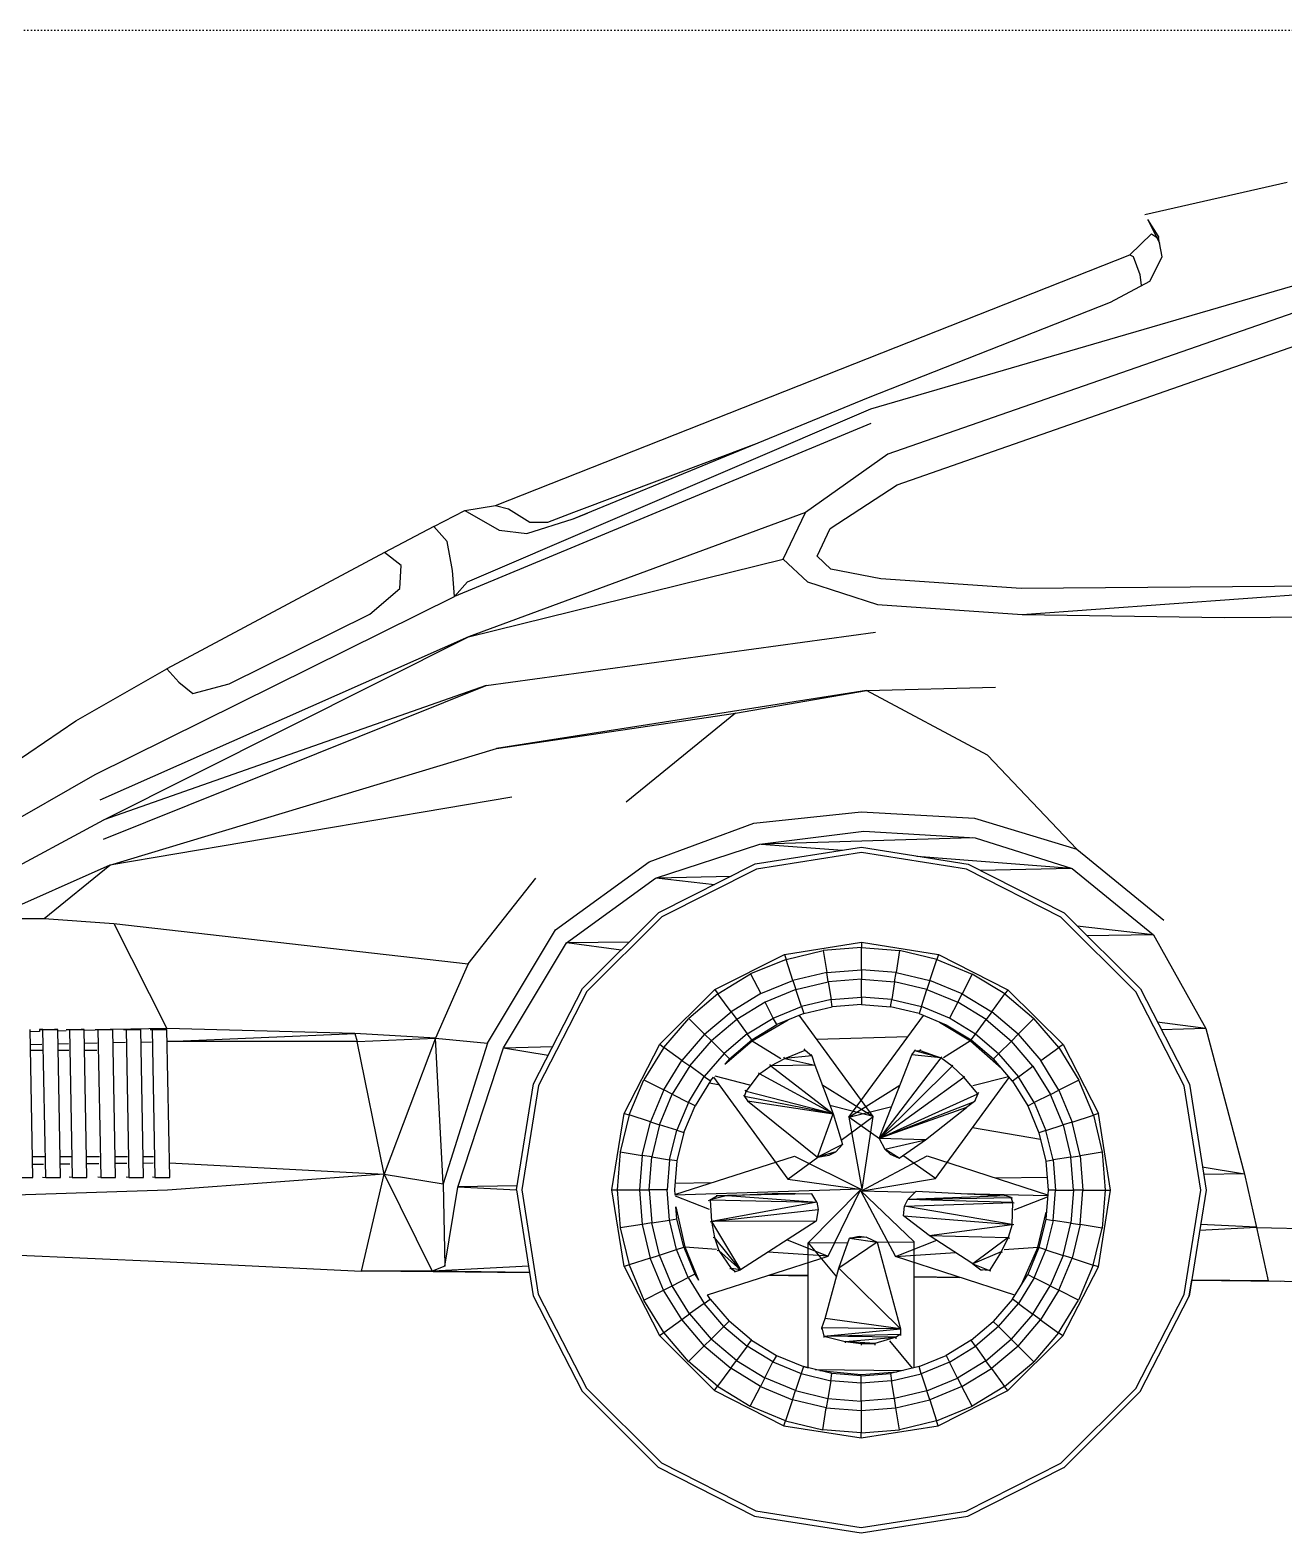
# Model space of a CAD drawing. Header units: millimetres. Extents: x 85290 to 188623, y -54691 to 10726.
# Drawn here: x 97866 to 99019, y -11387 to -10005 of the extents above; entities that cross this region are included whole.
import ezdxf

# ---------------------------------------------------------------- set-up
doc = ezdxf.new("R2010")
doc.units = ezdxf.units.MM
doc.linetypes.add('ACAD_ISO07W100', pattern=[3, 0, -3])
doc.linetypes.add('ELGO_LTYPE0', pattern=[0])
doc.layers.add('AUTO', color=150, linetype='Continuous')
doc.layers.add('RAZMER', color=5, linetype='Continuous')

# ---------------------------------------------------------------- blocks, each defined once
blk = doc.blocks.new('a_43')
at = {"color": 0, "linetype": 'ELGO_LTYPE0'}
for p, q in [((-109.597635, 68.056008), (-102.258491, 69.725928)), ((-109.450006, 67.797804), (-108.844137, 66.575342)), ((-108.916902, 66.958058), (-109.450006, 67.797804)), ((-110.372162, 65.9688), (-109.26857, 67.054152)), ((-109.26857, 67.054152), (-108.99601, 66.881788)), ((-108.916902, 66.958058), (-108.890724, 66.886964)), ((-108.709955, 65.870166), (-108.916902, 66.958058)), ((-143.099975, 53.027493), (-110.372162, 65.9688)), ((-110.372162, 65.9688), (-110.201168, 65.877688)), ((-110.201168, 65.877688), (-109.867096, 64.954543)), ((-109.353495, 64.616555), (-108.709955, 65.870166)), ((-123.738193, 58.018994), (-99.722957, 65.031788)), ((-111.380291, 63.530517), (-109.353495, 64.616555)), ((-109.867096, 64.954543), (-109.786606, 64.384425)), ((-99.618864, 63.77964), (-122.863483, 55.680418)), ((-123.869133, 58.60464), (-111.380291, 63.530517)), ((-122.381449, 54.093802), (-99.74122, 62.025928)), ((-139.103508, 52.343309), (-123.869133, 58.60464)), ((-144.559097, 49.086183), (-123.738193, 58.018994)), ((-123.738193, 57.26763), (-145.229483, 48.334813)), ((-139.067078, 52.67837), (-129.642963, 56.231594)), ((-122.863483, 55.680418), (-127.118921, 52.67427)), ((-125.844335, 51.83931), (-122.381449, 54.093802)), ((-146.294546, 51.942044), (-144.695425, 52.777004)), ((-144.695425, 52.777004), (-143.099975, 53.027493)), ((-144.695425, 52.777004), (-142.924213, 51.761085)), ((-143.099975, 53.027493), (-142.434168, 52.853173)), ((-142.434168, 52.853173), (-141.342783, 52.178758)), ((-127.118921, 52.67427), (-144.497061, 46.246243)), ((-141.489935, 51.59263), (-139.103508, 52.343309)), ((-141.342783, 52.178758), (-140.402031, 52.177882)), ((-140.402031, 52.177882), (-139.067078, 52.67837)), ((-139.103508, 52.343309), (-138.355541, 52.634037)), ((-128.270006, 50.252491), (-127.118921, 52.67427)), ((-146.294546, 51.942044), (-148.826074, 50.606203)), ((-145.599699, 51.179051), (-146.294546, 51.942044)), ((-142.924213, 51.761085), (-141.489935, 51.59263)), ((-126.503515, 50.419676), (-125.844335, 51.83931)), ((-148.826074, 50.606203), (-160.060739, 44.594777)), ((-147.966814, 49.92671), (-148.826074, 50.606203)), ((-145.319319, 49.672216), (-145.599699, 51.179051)), ((-148.037767, 48.754835), (-147.966814, 49.92671)), ((-145.229483, 48.334813), (-145.319319, 49.672216)), ((-144.497061, 46.246243), (-128.270006, 50.252491)), ((-128.270006, 50.252491), (-127.004671, 49.08306)), ((-125.801468, 49.75161), (-126.503515, 50.419676)), ((-123.224401, 49.25015), (-125.801468, 49.75161)), ((-145.229483, 48.334813), (-144.559097, 49.086183)), ((-127.004671, 49.08306), (-123.390055, 47.913426)), ((-115.981912, 48.748583), (-123.224401, 49.25015)), ((-95.02697, 48.914796), (-115.981912, 48.748583)), ((-115.930939, 47.411865), (-95.02697, 48.914796)), ((-163.75761, 39.152098), (-145.229483, 48.334813)), ((-149.597072, 47.418213), (-148.037767, 48.754835)), ((-156.842184, 43.82847), (-149.597072, 47.418213)), ((-123.390055, 47.913426), (-115.930939, 47.411865)), ((-115.930939, 47.411865), (-105.515432, 47.244287)), ((-105.515432, 47.244287), (-93.650675, 47.327489)), ((-144.497061, 46.246243), (-163.526344, 37.814111)), ((-163.306236, 36.810499), (-144.497061, 46.246243)), ((-143.583298, 43.739992), (-123.500872, 46.493602)), ((-164.760637, 41.922998), (-160.060739, 44.594777)), ((-160.060739, 44.594777), (-159.444046, 43.915677)), ((-163.338089, 35.806787), (-143.583298, 43.739992)), ((-143.583298, 43.739992), (-163.306236, 36.810499)), ((-159.444046, 43.915677), (-158.725691, 43.328273)), ((-158.725691, 43.328273), (-156.842184, 43.82847)), ((-123.963976, 43.485403), (-143.056631, 40.480518)), ((-130.730581, 42.316556), (-123.963976, 43.485403)), ((-123.963976, 43.485403), (-117.305565, 43.652004)), ((-117.721271, 40.143704), (-123.963976, 43.485403)), ((-174.096775, 35.577589), (-164.760637, 41.922998)), ((-143.056631, 40.480518), (-130.730581, 42.316556)), ((-130.730581, 42.316556), (-136.3657, 37.722999)), ((-163.007307, 34.469777), (-143.056631, 40.480518)), ((-113.112974, 35.299754), (-117.721271, 40.143704)), ((-173.049021, 33.809131), (-163.75761, 39.152098)), ((-142.272091, 37.97456), (-163.007307, 34.469777)), ((-172.933292, 31.634521), (-163.306236, 36.810499)), ((-135.186243, 34.632176), (-129.784584, 36.635697)), ((-129.784584, 36.635697), (-124.243545, 37.220168)), ((-124.243545, 37.220168), (-118.385267, 36.886084)), ((-118.385267, 36.886084), (-113.112974, 35.299754)), ((-129.463768, 35.550439), (-124.107695, 36.218309)), ((-129.328537, 35.567337), (-118.515444, 35.89282)), ((-124.107695, 36.218309), (-118.367576, 35.884231)), ((-118.367576, 35.884231), (-113.347149, 34.297901)), ((-134.847832, 33.797413), (-129.463768, 35.550439)), ((-129.715824, 34.527785), (-124.219227, 35.390091)), ((-124.226093, 35.11411), (-129.638195, 34.265089)), ((-129.400587, 35.558349), (-125.207329, 35.232472)), ((-118.81504, 34.258646), (-124.226093, 35.11411)), ((-124.219227, 35.390091), (-118.723726, 34.52124)), ((-121.361446, 34.933645), (-113.401651, 34.315091)), ((-113.112974, 35.299754), (-108.627033, 31.62632)), ((-163.007307, 34.469777), (-169.188881, 31.715286)), ((-166.400766, 31.714404), (-163.007307, 34.469777)), ((-140.018844, 31.125635), (-135.186243, 34.632176)), ((-134.675693, 32.018459), (-129.715824, 34.527785)), ((-129.638195, 34.265089), (-134.521675, 31.794387)), ((-113.934564, 31.782132), (-118.81504, 34.258646)), ((-118.723726, 34.52124), (-113.766909, 32.006007)), ((-118.104219, 34.200048), (-113.385439, 34.310013)), ((-113.347149, 34.297901), (-109.164429, 30.874854)), ((-144.522047, 29.373926), (-141.033792, 33.798778)), ((-139.446068, 30.457813), (-134.847832, 33.797413)), ((-134.819412, 33.806688), (-131.81591, 33.464944)), ((-134.806538, 33.81089), (-130.954695, 33.900636)), ((-138.619709, 28.104198), (-134.682035, 32.014847)), ((-134.682035, 32.014847), (-134.675693, 32.018459)), ((-113.766909, 32.006007), (-113.771105, 32.000196)), ((-113.766909, 32.006007), (-109.833908, 28.090674)), ((-169.188881, 31.715286), (-166.400766, 31.714404)), ((-166.400766, 31.714404), (-162.803697, 31.463236)), ((-162.803697, 31.463236), (-144.522047, 29.373926)), ((-162.803697, 31.463236), (-160.069513, 26.036084)), ((-143.518162, 25.281692), (-140.018844, 31.125635)), ((-134.521675, 31.794387), (-138.398743, 27.943897)), ((-110.062122, 27.927005), (-113.934564, 31.782132)), ((-113.09247, 31.334621), (-109.182691, 30.88975)), ((-142.694425, 25.031298), (-139.446068, 30.457813)), ((-139.43162, 30.468309), (-136.619139, 30.091017)), ((-139.428711, 30.470461), (-136.192179, 30.515087)), ((-128.203297, 29.863137), (-124.228907, 30.486619)), ((-124.228907, 30.486619), (-120.255184, 29.858303)), ((-124.228907, 30.486619), (-124.228907, 30.214554)), ((-112.595987, 30.840379), (-109.179878, 30.887502)), ((-109.164429, 30.874854), (-106.456041, 26.032621)), ((-131.789636, 28.04873), (-128.203297, 29.863137)), ((-128.118849, 29.60425), (-129.944038, 28.853714)), ((-128.203297, 29.863137), (-128.118849, 29.60425)), ((-128.118849, 29.60425), (-126.197958, 30.061668)), ((-127.764368, 28.516752), (-128.118849, 29.60425)), ((-124.228907, 30.214554), (-126.197958, 30.061668)), ((-126.197958, 30.061668), (-126.018858, 28.932327)), ((-124.230099, 29.071289), (-124.228907, 30.214554)), ((-124.228907, 30.214554), (-122.259951, 30.059278)), ((-122.259951, 30.059278), (-122.440433, 28.930223)), ((-120.339727, 29.599559), (-122.259951, 30.059278)), ((-120.695495, 28.512502), (-120.339727, 29.599559)), ((-120.255184, 29.858303), (-120.339727, 29.599559)), ((-120.339727, 29.599559), (-118.515444, 28.846925)), ((-120.255184, 29.858303), (-116.67099, 28.039652)), ((-144.522047, 29.373926), (-146.195602, 25.533593)), ((-131.628799, 27.828467), (-129.944038, 28.853714)), ((-129.944038, 28.853714), (-129.422951, 27.834719)), ((-126.018858, 28.932327), (-127.764368, 28.516752)), ((-126.018858, 28.932327), (-124.230099, 29.071289)), ((-125.940513, 28.449219), (-126.018858, 28.932327)), ((-122.440433, 28.930223), (-124.230099, 29.071289)), ((-124.230099, 29.071289), (-124.228907, 28.582227)), ((-122.516203, 28.447217), (-122.440433, 28.930223)), ((-122.440433, 28.930223), (-120.695495, 28.512502)), ((-118.515444, 28.846925), (-119.037676, 27.828515)), ((-116.831827, 27.81958), (-118.515444, 28.846925)), ((-141.149998, 23.174852), (-138.619709, 28.104198)), ((-138.398743, 27.943897), (-140.890026, 23.09038)), ((-134.636927, 25.221044), (-131.789636, 28.04873)), ((-131.789636, 28.04873), (-131.628799, 27.828467)), ((-129.422951, 27.834719), (-127.764368, 28.516752)), ((-127.610826, 28.051513), (-129.198027, 27.398878)), ((-127.764368, 28.516752), (-127.610826, 28.051513)), ((-127.610826, 28.051513), (-125.940513, 28.449219)), ((-127.323627, 27.17129), (-127.610826, 28.051513)), ((-124.228907, 28.582227), (-125.940513, 28.449219)), ((-125.940513, 28.449219), (-125.795317, 27.535206)), ((-124.228907, 28.582227), (-122.516203, 28.447217)), ((-124.228907, 27.656883), (-124.228907, 28.582227)), ((-122.516203, 28.447217), (-122.66202, 27.533352)), ((-120.846462, 28.047508), (-122.516203, 28.447217)), ((-121.134186, 27.16763), (-120.846462, 28.047508)), ((-120.695495, 28.512502), (-120.846462, 28.047508)), ((-120.846462, 28.047508), (-119.260073, 27.392972)), ((-119.037676, 27.828515), (-120.695495, 28.512502)), ((-116.67099, 28.039652), (-116.831827, 27.81958)), ((-116.67099, 28.039652), (-113.827133, 25.208592)), ((-107.576656, 23.070508), (-110.062122, 27.927005)), ((-109.833908, 28.090674), (-109.84025, 28.086233)), ((-109.833908, 28.090674), (-107.309675, 23.1583)), ((-131.628799, 27.828467), (-133.131647, 26.553762)), ((-130.954695, 26.903075), (-131.628799, 27.828467)), ((-129.422951, 27.834719), (-130.954695, 26.903075)), ((-129.198027, 27.398878), (-130.663061, 26.507372)), ((-128.775883, 26.574123), (-129.198027, 27.398878)), ((-128.775883, 26.574123), (-127.323627, 27.17129)), ((-125.795317, 27.535206), (-127.323627, 27.17129)), ((-127.323627, 27.17129), (-127.203894, 26.809669)), ((-127.203894, 26.809669), (-125.734091, 27.159667)), ((-125.795317, 27.535206), (-124.228907, 27.656883)), ((-125.734091, 27.159667), (-125.795317, 27.535206)), ((-124.227238, 27.276659), (-125.734091, 27.159667)), ((-124.228907, 27.656883), (-124.227238, 27.276659)), ((-122.66202, 27.533352), (-124.228907, 27.656883)), ((-124.227238, 27.276659), (-122.720623, 27.157861)), ((-122.720623, 27.157861), (-122.66202, 27.533352)), ((-121.251154, 26.806152), (-122.720623, 27.157861)), ((-122.66202, 27.533352), (-121.134186, 27.16763)), ((-121.134186, 27.16763), (-121.251154, 26.806152)), ((-119.682598, 26.568705), (-121.134186, 27.16763)), ((-119.260073, 27.392972), (-119.682598, 26.568705)), ((-119.260073, 27.392972), (-119.037676, 27.828515)), ((-117.796087, 26.499659), (-119.260073, 27.392972)), ((-119.037676, 27.828515), (-117.507887, 26.89507)), ((-117.507887, 26.89507), (-116.831827, 27.81958)), ((-116.831827, 27.81958), (-115.330553, 26.543164)), ((-134.415436, 25.06094), (-133.131647, 26.553762)), ((-133.131647, 26.553762), (-132.31945, 25.744778)), ((-132.31945, 25.744778), (-130.954695, 26.903075)), ((-130.663061, 26.507372), (-131.969833, 25.398928)), ((-130.954695, 26.903075), (-130.663061, 26.507372)), ((-130.663061, 26.507372), (-130.116415, 25.758398)), ((-130.116415, 25.758398), (-128.775883, 26.574123)), ((-129.858589, 25.406742), (-128.014374, 26.476419)), ((-128.600597, 26.235354), (-128.775883, 26.574123)), ((-127.203894, 26.809669), (-128.600597, 26.235354)), ((-123.625755, 21.496826), (-127.432203, 26.715773)), ((-124.869728, 21.453518), (-121.024322, 26.712549)), ((-121.251154, 26.806152), (-119.855165, 26.230127)), ((-118.343067, 25.75137), (-119.682598, 26.568705)), ((-118.343067, 25.75137), (-117.796087, 26.499659)), ((-117.507887, 26.89507), (-117.796087, 26.499659)), ((-117.796087, 26.499659), (-116.490602, 25.389701)), ((-116.143751, 25.73511), (-117.507887, 26.89507)), ((-115.330553, 26.543164), (-116.143751, 25.73511)), ((-114.048529, 25.04878), (-115.330553, 26.543164)), ((-108.967876, 26.382083), (-106.463671, 26.046193)), ((-166.977644, 18.353176), (-167.120695, 25.987452)), ((-167.118835, 25.887501), (-166.632891, 25.897753)), ((-166.457605, 25.987452), (-166.634655, 25.989306)), ((-166.634655, 25.989306), (-166.382599, 25.989306)), ((-166.634655, 25.989306), (-166.632891, 25.878763)), ((-166.457605, 25.987452), (-165.694809, 25.987405)), ((-166.314554, 18.353176), (-166.457605, 25.987452)), ((-165.694809, 25.987405), (-165.865803, 25.989211)), ((-165.551758, 18.353176), (-165.694809, 25.987405)), ((-165.693569, 25.91753), (-165.254688, 25.926811)), ((-165.254688, 25.989115), (-165.090895, 25.987405)), ((-165.090895, 25.987405), (-164.328146, 25.987405)), ((-165.090895, 25.987405), (-164.947843, 18.353176)), ((-164.328146, 25.987405), (-164.482832, 25.989014)), ((-164.185047, 18.353176), (-164.328146, 25.987405)), ((-164.328146, 25.946337), (-163.762379, 25.958252)), ((-163.762379, 25.988919), (-163.61599, 25.987405)), ((-163.61599, 25.987405), (-162.853241, 25.987405)), ((-163.61599, 25.987405), (-163.472938, 18.353128)), ((-162.853241, 25.987405), (-162.990522, 25.988817)), ((-160.069513, 26.036084), (-162.853241, 25.977391)), ((-162.710142, 18.353128), (-162.853241, 25.987405)), ((-162.295818, 25.98877), (-162.166691, 25.987405)), ((-162.166691, 25.987405), (-161.403894, 25.987357)), ((-162.166691, 25.987405), (-162.02364, 18.353128)), ((-161.403894, 25.987357), (-161.521006, 25.988573)), ((-161.260843, 18.353128), (-161.403894, 25.987357)), ((-160.931349, 25.988477), (-160.82344, 25.987357)), ((-160.82344, 25.987357), (-160.060739, 25.987357)), ((-160.82344, 25.987357), (-160.680389, 18.353128)), ((-160.060739, 25.987357), (-160.159063, 25.988382)), ((-150.365209, 25.784719), (-160.069513, 26.036084)), ((-159.917593, 18.353075), (-160.060739, 25.987357)), ((-160.033321, 25.367385), (-150.365209, 25.784719)), ((-150.365209, 25.784719), (-150.250006, 25.367093)), ((-146.195602, 25.533593), (-150.365209, 25.784719)), ((-132.31945, 25.744778), (-133.486128, 24.388236)), ((-131.969833, 25.398928), (-132.31945, 25.744778)), ((-130.116415, 25.758398), (-131.312084, 24.744141)), ((-129.889822, 25.450784), (-130.116415, 25.758398)), ((-129.889822, 25.450784), (-128.600597, 26.235354)), ((-126.538181, 25.489944), (-121.822929, 25.620311)), ((-120.194626, 26.370215), (-118.599987, 25.400001)), ((-119.855165, 26.230127), (-118.566894, 25.444043)), ((-119.086408, 25.69595), (-118.984365, 25.698781)), ((-118.566894, 25.444043), (-118.343067, 25.75137)), ((-117.148638, 24.735695), (-118.343067, 25.75137)), ((-116.490602, 25.389701), (-116.143751, 25.73511)), ((-116.143751, 25.73511), (-114.978695, 24.377197)), ((-108.762789, 25.981396), (-106.463671, 26.044971)), ((-106.456041, 26.032621), (-104.45714, 18.519288)), ((-167.106247, 25.217724), (-166.513872, 25.230277)), ((-167.100477, 24.911278), (-166.476583, 24.911332)), ((-165.680933, 25.247902), (-165.13915, 25.259376)), ((-165.674686, 24.91138), (-165.117264, 24.91138)), ((-164.314842, 25.27681), (-163.655853, 25.290722)), ((-164.308023, 24.911427), (-163.682032, 24.911475)), ((-162.840509, 25.308007), (-162.198067, 25.321585)), ((-161.391783, 25.338626), (-160.846948, 25.350147)), ((-160.049009, 25.367039), (-160.033321, 25.367385)), ((-150.250006, 25.367093), (-160.033321, 25.367385)), ((-150.250006, 25.367093), (-146.195602, 25.533593)), ((-148.853493, 18.520898), (-150.250006, 25.367093)), ((-146.195602, 25.533593), (-148.853493, 18.520898)), ((-146.195602, 25.533593), (-143.518162, 25.281692)), ((-145.803308, 18.018705), (-146.195602, 25.533593)), ((-143.518162, 25.281692), (-145.803308, 18.018705)), ((-145.045519, 17.851859), (-142.694425, 25.031298)), ((-142.687893, 25.043458), (-140.154886, 25.113475)), ((-142.687893, 25.04214), (-140.392208, 24.651176)), ((-136.466408, 21.65674), (-134.636927, 25.221044)), ((-134.415436, 25.06094), (-135.448837, 23.38677)), ((-134.636927, 25.221044), (-134.415436, 25.06094)), ((-133.486128, 24.388236), (-134.415436, 25.06094)), ((-133.086204, 24.10078), (-131.969833, 25.398928)), ((-131.969833, 25.398928), (-131.312084, 24.744141)), ((-131.274986, 24.202102), (-129.858589, 25.406742)), ((-131.039762, 24.47539), (-129.889822, 25.450784)), ((-129.955053, 25.395459), (-129.869032, 25.397855)), ((-129.858589, 25.406742), (-128.379488, 24.478906)), ((-128.179502, 24.495316), (-127.134466, 24.916703)), ((-127.134466, 24.916703), (-127.180481, 24.979883)), ((-127.134466, 24.916703), (-126.791525, 24.631888)), ((-121.635342, 24.672365), (-121.476078, 24.890184)), ((-121.476078, 24.890184), (-121.431446, 24.952394)), ((-121.476078, 24.890184), (-121.203422, 24.892777)), ((-120.127058, 24.513674), (-121.476078, 24.890184)), ((-121.203422, 24.892777), (-121.157789, 24.956352)), ((-121.203422, 24.892777), (-120.127058, 24.513674)), ((-118.599987, 25.400001), (-119.997263, 24.52051)), ((-118.599987, 25.400001), (-117.001486, 23.981541)), ((-118.566894, 25.444043), (-117.418146, 24.467236)), ((-116.490602, 25.389701), (-117.148638, 24.735695)), ((-115.375757, 24.090236), (-116.490602, 25.389701)), ((-114.978695, 24.377197), (-114.048529, 25.04878)), ((-113.827133, 25.208592), (-114.048529, 25.04878)), ((-114.048529, 25.04878), (-113.017177, 23.373389)), ((-113.827133, 25.208592), (-112.001848, 21.64219)), ((-134.425115, 22.866946), (-133.486128, 24.388236)), ((-133.086204, 24.10078), (-133.984756, 22.644973)), ((-133.486128, 24.388236), (-133.086204, 24.10078)), ((-132.333898, 23.556399), (-133.086204, 24.10078)), ((-131.312084, 24.744141), (-132.333898, 23.556399)), ((-131.312084, 24.744141), (-131.039762, 24.47539)), ((-131.039762, 24.47539), (-131.274986, 24.202102)), ((-129.4837, 23.687404), (-128.907728, 24.10298)), ((-128.907728, 24.10298), (-128.956032, 24.169338)), ((-128.907728, 24.10298), (-128.179502, 24.495316)), ((-126.638269, 24.143654), (-128.907728, 24.10298)), ((-128.907728, 24.10298), (-125.687981, 21.635598)), ((-128.179502, 24.495316), (-128.227234, 24.560791)), ((-126.791525, 24.631888), (-128.179502, 24.495316)), ((-128.179502, 24.495316), (-126.638269, 24.143654)), ((-126.834774, 24.691409), (-126.791525, 24.631888)), ((-126.791525, 24.631888), (-126.638269, 24.143654)), ((-126.638269, 24.143654), (-125.687981, 21.635598)), ((-123.305082, 20.352834), (-121.635342, 24.672365)), ((-120.127058, 24.513674), (-123.305082, 20.352834)), ((-123.305082, 20.352834), (-119.551563, 24.097413)), ((-121.635342, 24.672365), (-121.592474, 24.732274)), ((-120.127058, 24.513674), (-121.635342, 24.672365)), ((-120.07947, 24.580032), (-120.127058, 24.513674)), ((-119.551563, 24.097413), (-120.127058, 24.513674)), ((-119.551563, 24.097413), (-119.504022, 24.163771)), ((-118.951273, 23.529983), (-119.551563, 24.097413)), ((-117.418146, 24.467236), (-117.148638, 24.735695)), ((-116.437101, 23.323733), (-117.418146, 24.467236)), ((-117.148638, 24.735695), (-116.128588, 23.546731)), ((-116.128588, 23.546731), (-115.375757, 24.090236)), ((-115.375757, 24.090236), (-114.479113, 22.633398)), ((-114.041614, 22.854787), (-114.978695, 24.377197)), ((-136.20615, 21.572465), (-135.448837, 23.38677)), ((-135.448837, 23.38677), (-134.425115, 22.866946)), ((-133.155775, 22.224367), (-132.333898, 23.556399)), ((-132.022285, 23.333055), (-132.813072, 22.051954)), ((-132.333898, 23.556399), (-132.022285, 23.333055)), ((-132.022285, 23.333055), (-131.862688, 23.518753)), ((-131.862688, 23.518753), (-128.024006, 18.255961)), ((-131.797838, 23.594236), (-130.007696, 23.134816)), ((-130.179024, 22.786474), (-129.4837, 23.687404)), ((-129.4837, 23.687404), (-129.532051, 23.753762)), ((-125.687981, 21.635598), (-129.4837, 23.687404)), ((-123.305082, 20.352834), (-118.951273, 23.529983)), ((-120.410919, 18.295509), (-116.597462, 23.510695)), ((-118.951273, 23.529983), (-118.9044, 23.595411)), ((-118.225193, 22.671777), (-118.951273, 23.529983)), ((-118.476152, 23.086327), (-116.636515, 23.556155)), ((-116.128588, 23.546731), (-116.437101, 23.323733)), ((-116.437101, 23.323733), (-115.64784, 22.041702)), ((-115.307999, 22.213721), (-116.128588, 23.546731)), ((-113.017177, 23.373389), (-114.041614, 22.854787)), ((-112.262106, 21.558201), (-113.017177, 23.373389)), ((-142.02528, 17.709082), (-141.149998, 23.174852)), ((-140.890026, 23.09038), (-141.751861, 17.708695)), ((-134.425115, 22.866946), (-135.113287, 21.218264)), ((-134.643268, 21.067381), (-133.984756, 22.644973)), ((-133.984756, 22.644973), (-134.425115, 22.866946)), ((-133.984756, 22.644973), (-133.155775, 22.224367)), ((-132.082224, 23.23584), (-131.595802, 23.152977)), ((-130.306148, 22.590089), (-130.260849, 22.527832)), ((-130.260849, 22.527832), (-130.179024, 22.786474)), ((-125.687981, 21.635598), (-130.260849, 22.527832)), ((-130.260849, 22.527832), (-130.101871, 22.309864)), ((-130.179024, 22.786474), (-130.225277, 22.850096)), ((-125.687981, 21.635598), (-130.179024, 22.786474)), ((-126.261997, 23.150539), (-123.625755, 21.496826)), ((-124.869728, 21.453518), (-122.239637, 23.108983)), ((-123.305082, 20.352834), (-118.225193, 22.671777)), ((-118.225193, 22.671777), (-118.391514, 22.259277)), ((-118.179893, 22.73491), (-118.225193, 22.671777)), ((-114.479113, 22.633398), (-115.307999, 22.213721)), ((-114.479113, 22.633398), (-114.041614, 22.854787)), ((-113.82246, 21.054935), (-114.479113, 22.633398)), ((-114.041614, 22.854787), (-113.35535, 21.205324)), ((-106.721306, 17.687845), (-107.576656, 23.070508)), ((-107.309675, 23.1583), (-106.440925, 17.691553)), ((-133.155775, 22.224367), (-133.758306, 20.78076)), ((-133.392477, 20.663625), (-132.813072, 22.051954)), ((-132.813072, 22.051954), (-133.155775, 22.224367)), ((-130.101871, 22.309864), (-125.687981, 21.635598)), ((-130.101871, 22.309864), (-126.488066, 19.394875)), ((-123.625755, 21.496826), (-125.851869, 22.068167)), ((-124.869728, 21.453518), (-122.66202, 22.017431)), ((-123.305082, 20.352834), (-118.391514, 22.259277)), ((-118.81094, 21.963382), (-123.305082, 20.352834)), ((-120.915222, 20.288968), (-118.81094, 21.963382)), ((-118.391514, 22.259277), (-118.81094, 21.963382)), ((-118.391514, 22.259277), (-118.348837, 22.318798)), ((-115.64784, 22.041702), (-115.307999, 22.213721)), ((-115.64784, 22.041702), (-115.070009, 20.652688)), ((-115.307999, 22.213721), (-114.707136, 20.769435)), ((-137.099314, 17.704588), (-136.466408, 21.65674)), ((-136.20615, 21.572465), (-136.668825, 19.662696)), ((-136.466408, 21.65674), (-136.20615, 21.572465)), ((-135.113287, 21.218264), (-136.20615, 21.572465)), ((-135.533666, 19.482863), (-135.113287, 21.218264)), ((-135.113287, 21.218264), (-134.643268, 21.067381)), ((-134.643268, 21.067381), (-135.045719, 19.406688)), ((-133.758306, 20.78076), (-134.643268, 21.067381)), ((-126.488066, 19.394875), (-125.687981, 21.635598)), ((-125.687981, 21.635598), (-125.208998, 20.051664)), ((-125.277853, 20.279491), (-123.625755, 21.496826)), ((-123.29874, 20.340872), (-124.869728, 21.453518)), ((-124.869728, 21.453518), (-124.189663, 17.663085)), ((-124.189663, 17.727053), (-123.625755, 21.496826)), ((-114.707136, 20.769435), (-113.82246, 21.054935)), ((-113.35535, 21.205324), (-113.82246, 21.054935)), ((-113.82246, 21.054935), (-113.423061, 19.393802)), ((-113.35535, 21.205324), (-112.262106, 21.558201)), ((-112.937021, 19.469386), (-113.35535, 21.205324)), ((-112.001848, 21.64219), (-112.262106, 21.558201)), ((-112.262106, 21.558201), (-111.801672, 19.647855)), ((-111.373711, 17.689258), (-112.001848, 21.64219)), ((-134.126472, 19.261283), (-133.758306, 20.78076)), ((-133.758306, 20.78076), (-133.392477, 20.663625)), ((-133.392477, 20.663625), (-133.746481, 19.202197)), ((-120.915222, 20.288968), (-123.305082, 20.352834)), ((-123.305082, 20.352834), (-123.021698, 19.814843)), ((-123.021698, 19.814843), (-120.915222, 20.288968)), ((-122.281647, 19.346046), (-120.915222, 20.288968)), ((-118.491125, 20.921046), (-114.990997, 20.324951)), ((-114.707136, 20.769435), (-115.070009, 20.652688)), ((-115.070009, 20.652688), (-114.718628, 19.190824)), ((-114.341783, 19.249463), (-114.707136, 20.769435)), ((-166.997862, 19.429982), (-166.36219, 19.430029)), ((-165.571976, 19.430029), (-165.002632, 19.430077)), ((-164.205265, 19.430131), (-163.535356, 19.430131)), ((-162.73036, 19.430178), (-162.093544, 19.430178)), ((-161.281061, 19.430226), (-160.757208, 19.430226)), ((-136.668825, 19.662696), (-136.825466, 17.704397)), ((-136.668825, 19.662696), (-135.533666, 19.482863)), ((-135.533666, 19.482863), (-135.67605, 17.703372)), ((-135.045719, 19.406688), (-135.533666, 19.482863)), ((-135.181951, 17.703807), (-135.045719, 19.406688)), ((-135.045719, 19.406688), (-134.126472, 19.261283)), ((-133.847856, 17.459476), (-127.680778, 19.446045)), ((-128.024006, 18.255961), (-126.475477, 19.39702)), ((-127.680778, 19.446045), (-124.250889, 17.746878)), ((-125.208998, 20.051664), (-126.488066, 19.394875)), ((-125.544119, 19.676811), (-126.488066, 19.394875)), ((-126.488066, 19.394875), (-125.886011, 19.496584)), ((-125.886011, 19.496584), (-125.544119, 19.676811)), ((-125.544119, 19.676811), (-125.208998, 20.051664)), ((-124.250889, 17.643309), (-120.837021, 19.458789)), ((-122.281647, 19.346046), (-123.021698, 19.814843)), ((-123.021698, 19.814843), (-122.743654, 19.54717)), ((-122.743654, 19.54717), (-122.281647, 19.346046)), ((-120.410919, 18.295509), (-122.085333, 19.481444)), ((-120.837021, 19.458789), (-114.619064, 17.447656)), ((-113.423061, 19.393802), (-114.341783, 19.249463)), ((-113.423061, 19.393802), (-112.937021, 19.469386)), ((-113.287783, 17.690772), (-113.423061, 19.393802)), ((-111.801672, 19.647855), (-112.937021, 19.469386)), ((-112.937021, 19.469386), (-112.796783, 17.689747)), ((-111.801672, 19.647855), (-111.647367, 17.689407)), ((-166.990328, 19.03218), (-166.435337, 19.037992)), ((-165.564728, 19.04707), (-165.061235, 19.052297)), ((-164.198351, 19.061327), (-163.578415, 19.067776)), ((-162.723732, 19.076711), (-162.121296, 19.082958)), ((-161.274719, 19.091797), (-160.770702, 19.097072)), ((-159.93166, 19.104934), (-148.853493, 18.520898)), ((-134.126472, 19.261283), (-134.25107, 17.703128)), ((-133.746481, 19.202197), (-134.126472, 19.261283)), ((-133.746481, 19.202197), (-133.866405, 17.703664)), ((-114.718628, 19.190824), (-114.341783, 19.249463)), ((-114.718628, 19.190824), (-114.599609, 17.69219)), ((-114.341783, 19.249463), (-114.218044, 17.691213)), ((-106.640434, 18.902689), (-104.460335, 18.53081)), ((-167.74044, 18.353176), (-166.977644, 18.353176)), ((-166.478395, 18.354887), (-166.314554, 18.353176)), ((-166.314554, 18.353176), (-165.551758, 18.353176)), ((-164.947843, 18.353176), (-165.101051, 18.354785)), ((-164.947843, 18.353176), (-164.185047, 18.353176)), ((-163.472938, 18.353128), (-163.61599, 18.354642)), ((-163.472938, 18.353128), (-162.710142, 18.353128)), ((-162.02364, 18.353128), (-162.159395, 18.354541)), ((-162.02364, 18.353128), (-161.260843, 18.353128)), ((-160.680389, 18.353128), (-160.809564, 18.354493)), ((-160.680389, 18.353128), (-159.917593, 18.353075)), ((-148.853493, 18.520898), (-160.028601, 17.687303)), ((-150.012588, 13.513184), (-148.853493, 18.520898)), ((-148.853493, 18.520898), (-145.803308, 18.018705)), ((-148.853493, 18.520898), (-146.366405, 13.512456)), ((-145.803308, 18.018705), (-145.719337, 13.76245)), ((-145.719337, 13.76245), (-145.045519, 17.851859)), ((-141.992569, 17.913133), (-145.04199, 17.862695)), ((-145.04199, 17.862695), (-142.02528, 17.709082)), ((-133.838844, 18.047315), (-131.925201, 18.07881)), ((-128.024006, 18.255961), (-124.189663, 17.727053)), ((-124.189663, 17.663085), (-120.410919, 18.295509)), ((-117.313862, 18.319291), (-114.652538, 18.363088)), ((-104.460335, 18.53081), (-106.575775, 18.495995)), ((-104.45714, 18.519288), (-103.849888, 15.764213)), ((-160.028601, 17.687303), (-167.868852, 17.437792)), ((-142.02528, 17.709082), (-141.159868, 12.241793)), ((-141.751861, 17.708695), (-140.899706, 12.325537)), ((-136.473513, 13.751316), (-137.099314, 17.704588)), ((-137.099314, 17.704588), (-136.825466, 17.704397)), ((-136.825466, 17.704397), (-135.67605, 17.703372)), ((-136.825466, 17.704397), (-136.672354, 15.745848)), ((-135.67605, 17.703372), (-135.181951, 17.703807)), ((-135.67605, 17.703372), (-135.536909, 15.923685)), ((-134.25107, 17.703128), (-135.181951, 17.703807)), ((-135.181951, 17.703807), (-135.048723, 16.000736)), ((-134.12919, 16.144824), (-134.25107, 17.703128)), ((-133.866405, 17.703664), (-133.847856, 17.459476)), ((-124.250889, 17.746878), (-133.845997, 17.43589)), ((-133.843183, 17.399168), (-132.078504, 16.70332)), ((-132.110357, 17.160839), (-132.036018, 17.183936)), ((-132.036018, 17.183936), (-131.6576, 17.420262)), ((-131.143379, 17.41426), (-132.036018, 17.183936)), ((-132.036018, 17.183936), (-126.53408, 17.06807)), ((-132.036018, 17.183936), (-131.956243, 16.065091)), ((-126.53408, 17.06807), (-131.956243, 16.065091)), ((-131.6576, 17.420262), (-131.727552, 17.398584)), ((-131.6576, 17.420262), (-131.143379, 17.41426)), ((-131.143379, 17.41426), (-128.451443, 17.537647)), ((-126.788854, 17.501026), (-131.143379, 17.41426)), ((-131.143379, 17.41426), (-126.53408, 17.06807)), ((-128.451443, 17.537647), (-126.788854, 17.501026)), ((-124.288654, 17.695117), (-126.973915, 14.976317)), ((-126.53408, 17.06807), (-126.788854, 17.501026)), ((-126.53408, 17.06807), (-126.467466, 16.688919)), ((-125.942182, 14.283597), (-124.250889, 17.746878)), ((-121.500397, 15.024269), (-124.288654, 17.695117)), ((-121.466875, 17.575294), (-124.250889, 17.643309)), ((-124.250889, 17.643309), (-122.477627, 14.264703)), ((-122.001648, 16.858256), (-121.831655, 17.203957)), ((-121.831655, 17.203957), (-121.404886, 17.638427)), ((-116.758203, 17.394775), (-121.831655, 17.203957)), ((-121.831655, 17.203957), (-116.500759, 17.311478)), ((-116.413975, 17.054397), (-121.831655, 17.203957)), ((-121.404886, 17.638427), (-116.758203, 17.394775)), ((-119.097853, 17.517436), (-114.622164, 17.408156)), ((-116.758203, 17.394775), (-116.688585, 17.372805)), ((-116.500759, 17.311478), (-116.758203, 17.394775)), ((-116.413975, 17.054397), (-116.500759, 17.311478)), ((-116.500759, 17.311478), (-116.428423, 17.288673)), ((-116.347647, 16.673535), (-114.626837, 17.349756)), ((-114.599609, 17.69219), (-114.718628, 16.193604)), ((-114.218044, 17.691213), (-114.599609, 17.69219)), ((-114.341783, 16.133058), (-114.218044, 17.691213)), ((-114.218044, 17.691213), (-113.287783, 17.690772)), ((-113.287783, 17.690772), (-113.423061, 15.987843)), ((-112.796783, 17.689747), (-113.287783, 17.690772)), ((-112.93807, 15.910208), (-112.796783, 17.689747)), ((-112.796783, 17.689747), (-111.647367, 17.689407)), ((-112.00428, 13.736725), (-111.373711, 17.689258)), ((-111.647367, 17.689407), (-111.802816, 15.731055)), ((-111.647367, 17.689407), (-111.373711, 17.689258)), ((-107.579899, 12.305665), (-106.721306, 17.687845)), ((-106.440925, 17.691553), (-107.312965, 12.225294)), ((-133.799028, 16.835058), (-133.346557, 14.759719)), ((-133.749199, 16.204983), (-133.799028, 16.831398)), ((-131.956243, 16.065091), (-126.467466, 16.688919)), ((-126.467466, 16.688919), (-126.556444, 16.088039)), ((-122.050953, 16.358984), (-122.001648, 16.858256)), ((-120.726871, 15.358156), (-122.050953, 16.358984)), ((-122.050953, 16.358984), (-116.443539, 15.919042)), ((-122.001648, 16.858256), (-116.413975, 17.054397)), ((-116.443539, 15.919042), (-122.001648, 16.858256)), ((-116.443539, 15.919042), (-116.413975, 17.054397)), ((-116.413975, 17.054397), (-116.340017, 17.031056)), ((-115.124798, 14.748877), (-114.689541, 16.560453)), ((-114.745426, 16.327685), (-114.709091, 16.325784)), ((-135.536909, 15.923685), (-136.672354, 15.745848)), ((-136.672354, 15.745848), (-136.213064, 13.835251)), ((-135.048723, 16.000736), (-135.536909, 15.923685)), ((-135.536909, 15.923685), (-135.119533, 14.187503)), ((-135.048723, 16.000736), (-134.12919, 16.144824)), ((-134.650373, 14.339352), (-135.048723, 16.000736)), ((-134.12919, 16.144824), (-133.749199, 16.204983)), ((-133.763885, 14.624661), (-134.12919, 16.144824)), ((-133.39777, 14.74297), (-133.749199, 16.204983)), ((-131.956243, 16.065091), (-132.0333, 16.041112)), ((-126.556444, 16.088039), (-131.956243, 16.065091)), ((-131.956243, 16.065091), (-130.46112, 13.571048)), ((-131.956243, 16.065091), (-131.806326, 15.255028)), ((-126.556444, 16.088039), (-130.46112, 13.571048)), ((-120.726871, 15.358156), (-116.443539, 15.919042)), ((-116.443539, 15.919042), (-116.663551, 15.245998)), ((-116.366291, 15.894681), (-116.443539, 15.919042)), ((-114.718628, 16.193604), (-115.071869, 14.732033)), ((-114.718628, 16.193604), (-114.341783, 16.133058)), ((-114.341783, 16.133058), (-114.709091, 14.613283)), ((-113.423061, 15.987843), (-114.341783, 16.133058)), ((-113.82451, 14.326906), (-113.423061, 15.987843)), ((-113.423061, 15.987843), (-112.93807, 15.910208)), ((-112.93807, 15.910208), (-113.357496, 14.174509)), ((-111.802816, 15.731055), (-112.93807, 15.910208)), ((-112.264442, 13.820994), (-111.802816, 15.731055)), ((-106.777143, 15.62041), (-103.852463, 15.77549)), ((-103.852463, 15.77549), (-106.729078, 15.921533)), ((-103.849888, 15.764213), (-100.198936, 15.681154)), ((-103.849888, 15.764213), (-103.244543, 13.009965)), ((-133.763885, 14.624661), (-133.39777, 14.74297)), ((-133.39777, 14.74297), (-132.820797, 13.353515)), ((-133.346557, 14.759719), (-131.696463, 14.653617)), ((-133.346557, 14.759719), (-132.632303, 13.046241)), ((-131.806326, 15.255028), (-131.884384, 15.230763)), ((-131.806326, 15.255028), (-131.587124, 14.58174)), ((-130.46112, 13.571048), (-131.806326, 15.255028)), ((-128.06015, 15.118754), (-125.942182, 14.283597)), ((-126.98164, 8.528566), (-126.973915, 14.976317)), ((-126.973915, 14.976317), (-124.917269, 14.994335)), ((-126.973915, 14.976317), (-125.510931, 13.211381)), ((-125.387907, 13.656497), (-124.838686, 15.217823)), ((-123.415804, 15.000683), (-125.387907, 13.656497)), ((-124.838686, 15.217823), (-124.345875, 15.32495)), ((-123.962784, 15.270656), (-124.838686, 15.217823)), ((-124.838686, 15.217823), (-123.415804, 15.000683)), ((-124.345875, 15.32495), (-123.962784, 15.270656)), ((-123.962784, 15.270656), (-123.415804, 15.000683)), ((-123.429394, 15.007377), (-121.500397, 15.024269)), ((-123.415804, 15.000683), (-122.21775, 10.528755)), ((-122.477627, 14.264703), (-120.339727, 15.104884)), ((-121.508121, 8.522272), (-121.500397, 15.024269)), ((-118.475008, 13.885546), (-120.726871, 15.358156)), ((-120.726871, 15.358156), (-116.663551, 15.245998)), ((-116.663551, 15.245998), (-118.475008, 13.885546)), ((-116.663551, 15.245998), (-117.020512, 14.502734)), ((-116.869545, 14.633983), (-115.124798, 14.748877)), ((-116.663551, 15.245998), (-116.586304, 15.221632)), ((-115.124798, 14.748877), (-115.986824, 12.797809)), ((-115.020418, 15.183353), (-114.962005, 15.186429)), ((-168.062878, 14.349902), (-160.257912, 14.01484)), ((-160.257912, 14.01484), (-150.012588, 13.513184)), ((-135.119533, 14.187503), (-136.213064, 13.835251)), ((-135.119533, 14.187503), (-134.650373, 14.339352)), ((-134.434366, 12.537599), (-135.119533, 14.187503)), ((-134.650373, 14.339352), (-133.763885, 14.624661)), ((-133.993673, 12.760496), (-134.650373, 14.339352)), ((-133.163881, 13.180029), (-133.763885, 14.624661)), ((-133.180761, 14.220464), (-133.123064, 14.22354)), ((-132.161331, 12.280273), (-125.942182, 14.283597)), ((-131.587124, 14.58174), (-131.665134, 14.557421)), ((-130.46112, 13.571048), (-131.587124, 14.58174)), ((-131.587124, 14.58174), (-130.940723, 13.645458)), ((-125.942182, 14.283597), (-129.046106, 14.483202)), ((-122.477627, 14.264703), (-119.367885, 14.469481)), ((-116.311931, 12.270463), (-122.477627, 14.264703)), ((-117.020512, 14.502734), (-118.475008, 13.885546)), ((-117.020512, 14.502734), (-117.61651, 13.550591)), ((-116.944313, 14.478666), (-117.020512, 14.502734)), ((-115.071869, 14.732033), (-115.650606, 13.343358)), ((-115.310717, 13.169384), (-114.709091, 14.613283)), ((-114.709091, 14.613283), (-115.071869, 14.732033)), ((-114.709091, 14.613283), (-113.82451, 14.326906)), ((-113.82451, 14.326906), (-114.482117, 12.748873)), ((-114.044714, 12.525487), (-113.357496, 14.174509)), ((-113.357496, 14.174509), (-113.82451, 14.326906)), ((-113.357496, 14.174509), (-112.264442, 13.820994)), ((-146.366405, 13.512456), (-150.012588, 13.513184)), ((-147.988367, 13.51279), (-141.349125, 13.437593)), ((-145.719337, 13.76245), (-146.366405, 13.512456)), ((-146.344042, 13.521099), (-141.353226, 13.463092)), ((-146.33975, 13.522756), (-141.404104, 13.78442)), ((-136.213064, 13.835251), (-136.473513, 13.751316)), ((-136.473513, 13.751316), (-134.650373, 10.183108)), ((-136.213064, 13.835251), (-135.458994, 12.019587)), ((-132.820797, 13.353515), (-133.163881, 13.180029)), ((-132.764435, 13.363326), (-132.825088, 13.364017)), ((-132.825088, 13.364017), (-132.820797, 13.353515)), ((-132.820797, 13.353515), (-132.633304, 13.048387)), ((-132.813072, 13.340962), (-132.754898, 13.34033)), ((-130.940723, 13.645458), (-131.015539, 13.622165)), ((-130.46112, 13.571048), (-130.940723, 13.645458)), ((-130.940723, 13.645458), (-130.718756, 13.48809)), ((-130.718756, 13.48809), (-130.791998, 13.465333)), ((-130.718756, 13.48809), (-130.46112, 13.571048)), ((-129.002333, 13.297856), (-126.975965, 13.274908)), ((-128.937101, 13.318849), (-126.975965, 13.296044)), ((-126.102447, 11.072028), (-125.387907, 13.656497)), ((-125.387907, 13.656497), (-122.21775, 10.528755)), ((-121.502542, 13.23247), (-119.203615, 13.205767)), ((-121.502542, 13.212943), (-119.143152, 13.186228)), ((-118.475008, 13.885546), (-117.61651, 13.550591)), ((-118.475008, 13.885546), (-118.062305, 13.580322)), ((-117.61651, 13.550591), (-118.062305, 13.580322)), ((-118.062305, 13.580322), (-117.993259, 13.558495)), ((-117.61651, 13.550591), (-117.543077, 13.527393)), ((-116.440534, 12.061763), (-115.650606, 13.343358)), ((-115.650606, 13.343358), (-115.310717, 13.169384)), ((-113.831758, 10.171342), (-112.00428, 13.736725)), ((-112.264442, 13.820994), (-113.020706, 12.006199)), ((-112.00428, 13.736725), (-112.264442, 13.820994)), ((-135.458994, 12.019587), (-134.434366, 12.537599)), ((-134.434366, 12.537599), (-133.993673, 12.760496)), ((-133.498144, 11.014652), (-134.434366, 12.537599)), ((-133.993673, 12.760496), (-133.163881, 13.180029)), ((-133.097744, 11.303127), (-133.993673, 12.760496)), ((-133.163881, 13.180029), (-132.34415, 11.846483)), ((-115.310717, 13.169384), (-116.132116, 11.836863)), ((-115.831852, 13.148737), (-115.771007, 13.148046)), ((-115.823936, 13.166499), (-115.76004, 13.165772)), ((-115.379667, 11.292529), (-114.482117, 12.748873)), ((-114.482117, 12.748873), (-115.310717, 13.169384)), ((-114.044714, 12.525487), (-114.982796, 11.003613)), ((-114.482117, 12.748873), (-114.044714, 12.525487)), ((-113.020706, 12.006199), (-114.044714, 12.525487)), ((-107.312965, 12.225294), (-107.178783, 13.066065)), ((-107.187033, 13.050878), (-102.600098, 12.998927)), ((-107.184648, 13.066113), (-103.246784, 13.020408)), ((-103.244543, 13.009965), (-98.384952, 12.926853)), ((-141.159868, 12.241793), (-138.638496, 7.307959)), ((-140.899706, 12.325537), (-138.417196, 7.46758)), ((-134.428692, 10.343552), (-135.458994, 12.019587)), ((-132.34415, 11.846483), (-133.097744, 11.303127)), ((-132.34415, 11.846483), (-132.0333, 12.071049)), ((-131.324816, 10.656929), (-132.34415, 11.846483)), ((-132.0333, 12.071049), (-132.161331, 12.280273)), ((-132.0333, 12.071049), (-131.051969, 10.926998)), ((-116.440534, 12.061763), (-117.422247, 10.918844)), ((-117.152929, 10.648489), (-116.132116, 11.836863)), ((-116.132116, 11.836863), (-116.440534, 12.061763)), ((-116.132116, 11.836863), (-115.379667, 11.292529)), ((-114.053011, 10.331452), (-113.020706, 12.006199)), ((-110.068369, 7.450688), (-107.579899, 12.305665)), ((-109.84025, 7.29444), (-107.312965, 12.225294)), ((-134.428692, 10.343552), (-133.498144, 11.014652)), ((-133.498144, 11.014652), (-133.097744, 11.303127)), ((-132.333898, 9.65606), (-133.498144, 11.014652)), ((-133.097744, 11.303127), (-131.983709, 10.00303)), ((-131.051969, 10.926998), (-131.324816, 10.656929)), ((-129.903793, 9.94947), (-131.051969, 10.926998)), ((-126.267767, 10.587454), (-126.102447, 11.072028)), ((-122.21775, 10.528755), (-126.102447, 11.072028)), ((-118.571663, 9.94277), (-117.422247, 10.918844)), ((-117.422247, 10.918844), (-117.152929, 10.648489)), ((-115.379667, 11.292529), (-116.495323, 9.993803)), ((-116.148615, 9.64644), (-114.982796, 11.003613)), ((-114.982796, 11.003613), (-115.379667, 11.292529)), ((-114.982796, 11.003613), (-114.053011, 10.331452)), ((-134.650373, 10.183108), (-134.428692, 10.343552)), ((-134.650373, 10.183108), (-131.808281, 7.350981)), ((-133.147573, 8.848488), (-134.428692, 10.343552)), ((-131.983709, 10.00303), (-131.324816, 10.656929)), ((-131.324816, 10.656929), (-130.130863, 9.640574)), ((-122.21775, 10.528755), (-126.267767, 10.587454)), ((-126.267767, 10.587454), (-126.15881, 10.156393)), ((-126.267767, 10.515428), (-126.267767, 10.587454)), ((-126.15881, 10.156393), (-122.21775, 10.528755)), ((-126.15881, 10.156393), (-122.21775, 10.259473)), ((-122.436905, 10.098147), (-126.15881, 10.156393)), ((-126.15881, 10.156393), (-125.064468, 9.885788)), ((-126.15881, 10.156393), (-126.15881, 10.079885)), ((-125.064468, 9.885788), (-122.436905, 10.098147)), ((-122.436905, 10.098147), (-123.531914, 9.77627)), ((-122.21775, 10.259473), (-122.436905, 10.098147)), ((-122.436905, 10.021043), (-122.436905, 10.098147)), ((-122.21775, 10.528755), (-122.21775, 10.184085)), ((-117.152929, 10.648489), (-118.348837, 9.633541)), ((-116.495323, 9.993803), (-117.152929, 10.648489)), ((-116.677332, 7.341993), (-113.831758, 10.171342)), ((-114.053011, 10.331452), (-115.335941, 8.837843)), ((-113.831758, 10.171342), (-114.053011, 10.331452)), ((-133.147573, 8.848488), (-132.333898, 9.65606)), ((-132.366133, 9.621239), (-132.33242, 9.654784)), ((-131.983709, 10.00303), (-132.333898, 9.65606)), ((-132.333898, 9.65606), (-130.97043, 8.495259)), ((-130.678892, 8.892238), (-131.983709, 10.00303)), ((-130.130863, 9.640574), (-130.678892, 8.892238)), ((-130.130863, 9.640574), (-129.903793, 9.94947)), ((-128.791809, 8.822465), (-130.130863, 9.640574)), ((-129.903793, 9.94947), (-128.615999, 9.162593)), ((-123.531914, 9.77627), (-125.064468, 9.885788)), ((-125.064468, 9.885788), (-124.243545, 9.777105)), ((-125.064468, 9.885788), (-125.064468, 9.806442)), ((-124.243545, 9.777105), (-123.531914, 9.77627)), ((-124.243545, 9.777105), (-124.243545, 9.696686)), ((-123.531914, 9.77627), (-123.531914, 9.695804)), ((-122.781134, 9.918118), (-121.604967, 8.499122)), ((-118.571663, 9.94277), (-119.860363, 9.157419)), ((-119.687986, 8.816993), (-118.348837, 9.633541)), ((-118.348837, 9.633541), (-118.571663, 9.94277)), ((-118.348837, 9.633541), (-117.801475, 8.884573)), ((-117.801475, 8.884573), (-116.495323, 9.993803)), ((-116.148615, 9.64644), (-117.513561, 8.48726)), ((-116.495323, 9.993803), (-116.148615, 9.64644)), ((-115.335941, 8.837843), (-116.148615, 9.64644)), ((-131.647062, 7.571042), (-133.147573, 8.848488)), ((-130.97043, 8.495259), (-130.678892, 8.892238)), ((-130.678892, 8.892238), (-129.215526, 7.998097)), ((-129.215526, 7.998097), (-128.791809, 8.822465)), ((-128.615999, 9.162593), (-128.791809, 8.822465)), ((-128.791809, 8.822465), (-127.340603, 8.222651)), ((-128.615999, 9.162593), (-127.220297, 8.585846)), ((-127.220297, 8.585846), (-127.340603, 8.222651)), ((-127.220297, 8.585846), (-126.98164, 8.528566)), ((-125.751066, 8.233249), (-127.220297, 8.585846)), ((-121.256733, 8.582282), (-122.726345, 8.231449)), ((-121.256733, 8.582282), (-119.860363, 9.157419)), ((-121.139955, 8.218992), (-121.256733, 8.582282)), ((-119.687986, 8.816993), (-121.139955, 8.218992)), ((-119.860363, 9.157419), (-119.687986, 8.816993)), ((-119.266033, 7.992184), (-119.687986, 8.816993)), ((-117.801475, 8.884573), (-119.266033, 7.992184)), ((-117.513561, 8.48726), (-117.801475, 8.884573)), ((-116.837978, 7.562256), (-115.335941, 8.837843)), ((-130.97043, 8.495259), (-131.647062, 7.571042)), ((-129.441118, 7.560933), (-130.97043, 8.495259)), ((-129.215526, 7.998097), (-129.441118, 7.560933)), ((-127.629471, 7.342625), (-129.215526, 7.998097)), ((-127.340603, 8.222651), (-127.629471, 7.342625)), ((-127.340603, 8.222651), (-125.813007, 7.856059)), ((-126.609754, 8.439302), (-122.067499, 8.388722)), ((-126.37248, 8.38238), (-124.234962, 8.16797)), ((-125.751066, 8.233249), (-126.37248, 8.38238)), ((-125.813007, 7.856059), (-125.959968, 6.94195)), ((-125.813007, 7.856059), (-125.751066, 8.233249)), ((-124.234962, 7.731593), (-125.813007, 7.856059)), ((-124.233103, 8.113527), (-125.751066, 8.233249)), ((-124.234962, 8.16797), (-122.381449, 8.313775)), ((-124.234962, 7.731593), (-124.233103, 8.113527)), ((-122.66798, 7.854199), (-124.234962, 7.731593)), ((-124.233103, 8.113527), (-122.726345, 8.231449)), ((-122.726345, 8.231449), (-122.66798, 7.854199)), ((-122.66798, 7.854199), (-121.139955, 8.218992)), ((-122.522735, 6.939888), (-122.66798, 7.854199)), ((-121.139955, 8.218992), (-120.852709, 7.338572)), ((-120.852709, 7.338572), (-119.266033, 7.992184)), ((-119.266033, 7.992184), (-119.043922, 7.554734)), ((-119.043922, 7.554734), (-117.513561, 8.48726)), ((-117.513561, 8.48726), (-116.837978, 7.562256)), ((-138.638496, 7.307959), (-134.707832, 3.390288)), ((-138.417196, 7.46758), (-134.546947, 3.610206)), ((-131.808281, 7.350981), (-131.647062, 7.571042)), ((-131.808281, 7.350981), (-128.225183, 5.530226)), ((-131.806326, 7.349515), (-131.805277, 7.349801)), ((-131.647062, 7.571042), (-129.964161, 6.542873)), ((-129.964161, 6.542873), (-129.441118, 7.560933)), ((-129.441118, 7.560933), (-127.783775, 6.875932)), ((-127.783775, 6.875932), (-127.629471, 7.342625)), ((-127.629471, 7.342625), (-125.959968, 6.94195)), ((-124.234962, 6.805909), (-124.234962, 7.731593)), ((-120.852709, 7.338572), (-122.522735, 6.939888)), ((-120.702124, 6.871724), (-120.852709, 7.338572)), ((-119.043922, 7.554734), (-120.702124, 6.871724)), ((-120.26248, 5.525494), (-116.677332, 7.341993)), ((-118.522167, 6.536031), (-119.043922, 7.554734)), ((-116.837978, 7.562256), (-118.522167, 6.536031)), ((-116.677332, 7.341993), (-116.837978, 7.562256)), ((-113.943148, 3.597903), (-110.068369, 7.450688)), ((-113.775587, 3.381443), (-109.84025, 7.29444)), ((-128.140211, 5.789018), (-129.964161, 6.542873)), ((-127.783775, 6.875932), (-128.140211, 5.789018)), ((-126.039171, 6.457281), (-127.783775, 6.875932)), ((-126.220226, 5.328274), (-126.039171, 6.457281)), ((-126.041221, 6.407177), (-126.033401, 6.45684)), ((-125.959968, 6.94195), (-126.039171, 6.457281)), ((-126.039171, 6.457281), (-124.236727, 6.315088)), ((-125.959968, 6.94195), (-124.234962, 6.805909)), ((-124.234962, 6.805909), (-124.236727, 6.315088)), ((-124.236727, 6.315088), (-122.447252, 6.455076)), ((-124.236727, 6.315088), (-124.236727, 5.171823)), ((-122.522735, 6.939888), (-124.234962, 6.805909)), ((-122.447252, 6.455076), (-122.522735, 6.939888)), ((-122.447252, 6.455076), (-120.702124, 6.871724)), ((-122.267485, 5.325878), (-122.447252, 6.455076)), ((-120.702124, 6.871724), (-120.346975, 5.784428)), ((-120.346975, 5.784428), (-118.522167, 6.536031)), ((-128.225183, 5.530226), (-128.140211, 5.789018)), ((-128.225183, 5.530226), (-124.236727, 4.899561)), ((-128.140211, 5.789018), (-126.220226, 5.328274)), ((-124.236727, 4.899561), (-120.26248, 5.525494)), ((-120.346975, 5.784428), (-122.267485, 5.325878)), ((-120.26248, 5.525494), (-120.346975, 5.784428)), ((-124.236727, 5.171823), (-126.220226, 5.328274)), ((-124.236727, 5.171823), (-122.267485, 5.325878)), ((-124.236727, 4.899561), (-124.236727, 5.171823)), ((-134.707832, 3.390288), (-129.75254, 0.872171)), ((-134.546947, 3.610206), (-129.66795, 1.130807)), ((-118.825197, 1.12437), (-113.943148, 3.597903)), ((-118.74032, 0.865626), (-113.782024, 3.377831)), ((-113.782024, 3.377831), (-113.775587, 3.381443)), ((-129.75254, 0.872171), (-124.236727, 0)), ((-129.66795, 1.130807), (-124.236727, 0.272071)), ((-124.236727, 0.272071), (-118.825197, 1.12437)), ((-124.236727, 0), (-118.74032, 0.865626))]:
    blk.add_line(p, q, dxfattribs=at)

msp = doc.modelspace()

# ---------------------------------------------------------------- linework, layer by layer
at = {"layer": 'RAZMER', "linetype": 'ACAD_ISO07W100'}
msp.add_line((123147.4, -10004.9), (85289.7, -10004.9), dxfattribs=at)

# ---------------------------------------------------------------- block references
at = {"layer": 'AUTO', "xscale": 17.81999999999971, "yscale": 17.81999999999971, "zscale": 17.81999999999971}
msp.add_blockref('a_43', (100843.8, -11387.2), dxfattribs=at)

doc.saveas('drawing.dxf')
